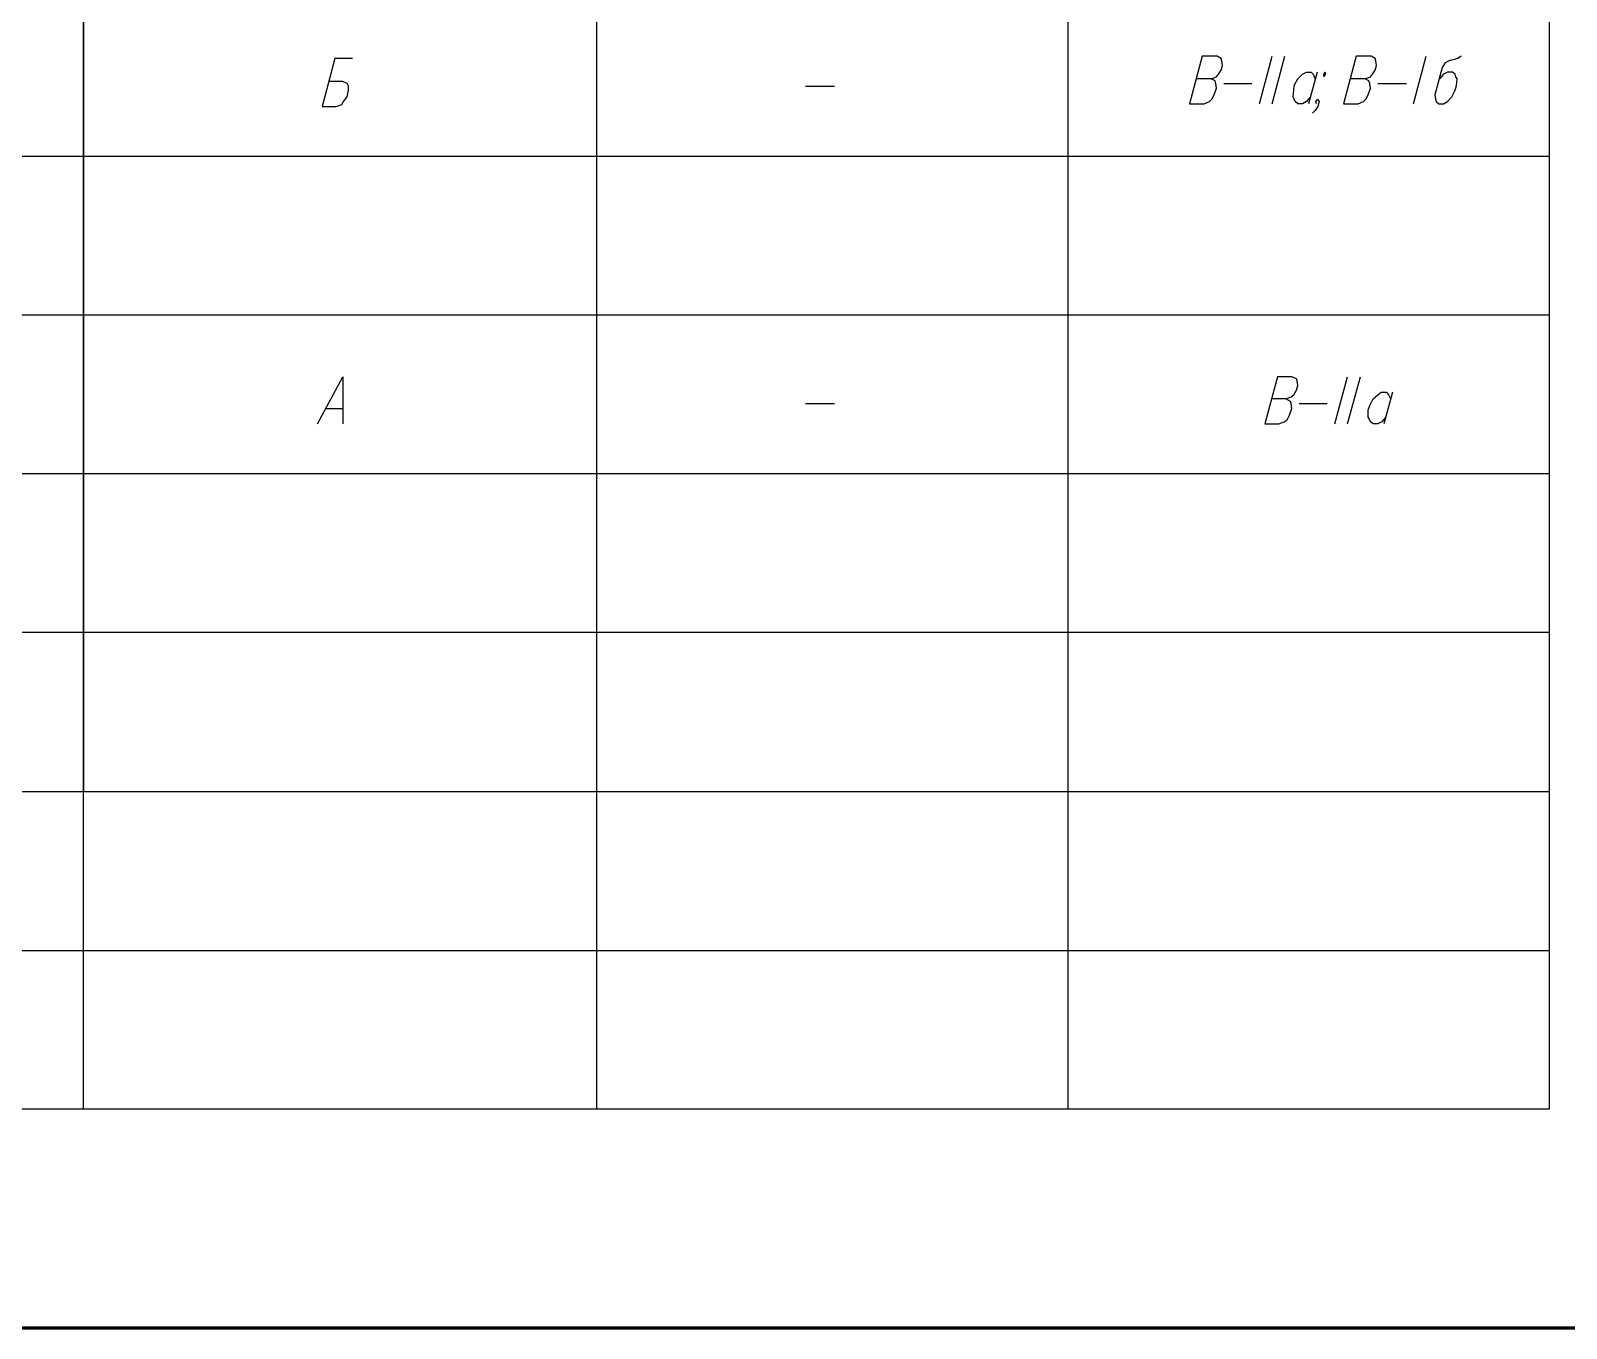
# Model space of a CAD drawing. Header units: millimetres. Extents: x 2185 to 4647, y 1259 to 2456.
# Drawn here: x 4245.4 to 4362.9, y 1259 to 1358.2 of the extents above; entities that cross this region are included whole.
import ezdxf

# ---------------------------------------------------------------- set-up
doc = ezdxf.new("R2010")
doc.units = ezdxf.units.MM
doc.layers.add('PDF _НОВЫЙ', color=7, linetype='Continuous')
doc.layers.add('PDF _Спецификации', color=7, linetype='Continuous')

msp = doc.modelspace()

# ---------------------------------------------------------------- linework, layer by layer
at = {"color": 0, "lineweight": 60}
msp.add_line((4646.3, 1258.99), (3830.3, 1258.99), dxfattribs=at)
at = {"layer": 'PDF _НОВЫЙ', "lineweight": 25}
for points in [[(4269.99, 1356.11), (4268.65, 1356.11), (4267.68, 1352.46), (4268.76, 1352.46), (4269.17, 1352.61), (4269.32, 1352.82), (4269.58, 1353.18), (4269.68, 1353.69), (4269.68, 1354), (4269.58, 1354.2), (4269.27, 1354.36), (4268.19, 1354.36)], [(4335.68, 1354.57), (4336.09, 1354.72), (4336.24, 1354.93), (4336.45, 1355.23), (4336.55, 1355.59), (4336.5, 1355.95), (4336.45, 1356.11), (4336.14, 1356.31), (4335.01, 1356.31), (4334.03, 1352.66), (4335.16, 1352.66), (4335.57, 1352.82), (4335.73, 1353.02), (4335.93, 1353.33), (4336.09, 1353.84), (4336.04, 1354.2), (4335.99, 1354.41), (4335.68, 1354.57), (4334.54, 1354.57)], [(4339.38, 1352.66), (4340.36, 1356.31)], [(4340.36, 1352.66), (4341.33, 1356.31)], [(4347.46, 1354.57), (4347.87, 1354.72), (4348.02, 1354.93), (4348.23, 1355.23), (4348.33, 1355.59), (4348.28, 1355.95), (4348.23, 1356.11), (4347.92, 1356.31), (4346.79, 1356.31), (4345.81, 1352.66), (4346.94, 1352.66), (4347.35, 1352.82), (4347.51, 1353.02), (4347.71, 1353.33), (4347.87, 1353.84), (4347.82, 1354.2), (4347.76, 1354.41), (4347.46, 1354.57), (4346.32, 1354.57)], [(4351.16, 1352.66), (4352.14, 1356.31)], [(4354.81, 1356.31), (4354.55, 1356.11), (4353.89, 1355.95), (4353.58, 1355.8), (4353.37, 1355.44), (4352.8, 1353.33), (4352.86, 1353.02), (4352.91, 1352.82), (4353.11, 1352.66), (4353.47, 1352.66), (4353.78, 1352.82), (4354.09, 1353.18), (4354.35, 1353.69), (4354.45, 1354.05), (4354.5, 1354.57), (4354.4, 1354.72), (4354.35, 1354.93), (4354.14, 1355.08), (4353.78, 1355.08), (4353.47, 1354.93), (4353.16, 1354.57)], [(4343.29, 1353.18), (4342.98, 1352.82), (4342.67, 1352.66), (4342.31, 1352.66), (4342.11, 1352.82), (4342.05, 1353.02), (4341.95, 1353.18), (4342, 1353.69), (4342.05, 1354.05), (4342.31, 1354.57), (4342.67, 1354.93), (4342.98, 1355.08), (4343.34, 1355.08), (4343.49, 1354.93), (4343.65, 1354.57)], [(4343.8, 1355.08), (4343.13, 1352.66)], [(4304.66, 1354), (4306.87, 1354)], [(4336.65, 1354.2), (4338.81, 1354.2)], [(4348.43, 1354.2), (4350.64, 1354.2)], [(4343.75, 1352.66), (4343.7, 1352.82), (4343.85, 1353.02), (4343.96, 1352.82), (4343.85, 1352.46), (4343.65, 1352.15), (4343.44, 1351.94)], [(4267.32, 1328.18), (4269.27, 1331.78), (4269.27, 1328.18)], [(4341.39, 1330.08), (4341.8, 1330.24), (4342, 1330.39), (4342.21, 1330.75), (4342.31, 1331.11), (4342.26, 1331.47), (4342.21, 1331.62), (4341.85, 1331.78), (4340.77, 1331.78), (4339.79, 1328.18), (4340.87, 1328.18), (4341.28, 1328.33), (4341.49, 1328.49), (4341.69, 1328.85), (4341.85, 1329.36), (4341.8, 1329.72), (4341.75, 1329.88), (4341.39, 1330.08), (4340.31, 1330.08)], [(4345.14, 1328.18), (4346.12, 1331.78)], [(4346.12, 1328.18), (4347.1, 1331.78)], [(4349.05, 1328.69), (4348.74, 1328.33), (4348.43, 1328.18), (4348.07, 1328.18), (4347.87, 1328.33), (4347.82, 1328.49), (4347.71, 1328.69), (4347.71, 1329.21), (4347.82, 1329.57), (4348.07, 1330.08), (4348.43, 1330.39), (4348.69, 1330.6), (4349.1, 1330.6), (4349.26, 1330.39), (4349.41, 1330.08)], [(4349.56, 1330.6), (4348.9, 1328.18)], [(4267.99, 1329.36), (4269.22, 1329.36)], [(4304.66, 1329.72), (4306.87, 1329.72)], [(4342.41, 1329.72), (4344.57, 1329.72)]]:
    msp.add_lwpolyline(points, dxfattribs=at)
msp.add_lwpolyline([(4344.42, 1355.08), (4344.27, 1354.93), (4344.32, 1354.72), (4344.47, 1354.93)], close=True, dxfattribs=at)
at = {"layer": 'PDF _Спецификации', "lineweight": 25}
msp.add_lwpolyline([(4361.55, 1275.76), (4133.99, 1275.76), (4133.99, 1440.98), (4361.55, 1440.98)], close=True, dxfattribs=at)
for points in [[(4249.42, 1275.76), (4249.42, 1440.98), (4249.42, 1300.04)], [(4288.66, 1440.98), (4288.66, 1275.76)], [(4324.72, 1440.98), (4324.72, 1275.76)], [(4133.99, 1348.65), (4361.55, 1348.65)], [(4133.99, 1336.51), (4361.55, 1336.51)], [(4133.99, 1324.37), (4361.55, 1324.37)], [(4133.99, 1312.23), (4361.55, 1312.23)], [(4133.99, 1300.04), (4361.55, 1300.04)], [(4133.99, 1287.9), (4361.55, 1287.9)]]:
    msp.add_lwpolyline(points, dxfattribs=at)

doc.saveas('drawing.dxf')
